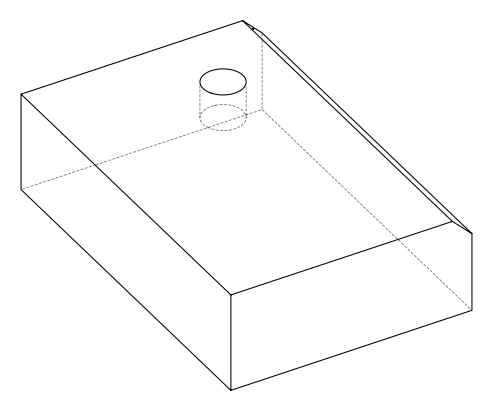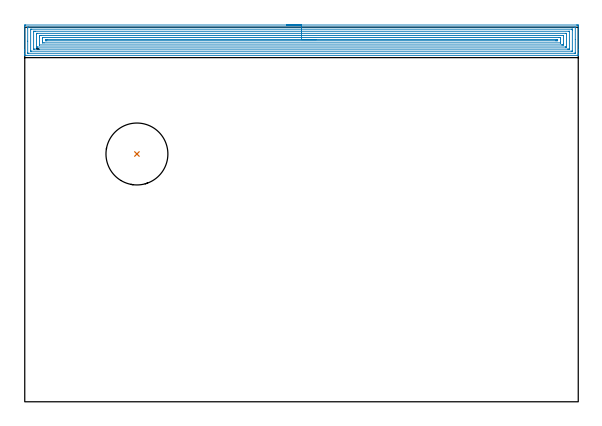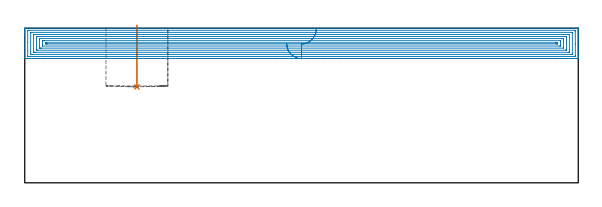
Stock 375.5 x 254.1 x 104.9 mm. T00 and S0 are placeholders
(PLAN: 2 operations, 1 tool changes, 24.5 min)
(1 INDEXABLE_INSERT_DRILL_BLIND_HOLE_FROM_SOLID | STEP1POCKET | NXT0302_036 | 0.17 min | 54572 mm3)
(2 AREA_MILL | FG_CHAMFER_SURFACE | UGT0205_001 | 24.29 min | 79669 mm3)
(TOOL NXT0302_036 | Index. Insert Drill 42mm [880-D4200L50-05] | D42 PA176 FL210 Z2)
(TOOL UGT0205_001 | Chamfer Mill 20 x 3 x 45 deg. | D20 FL50 Z2)
(OP 1 INDEXABLE_INSERT_DRILL_BLIND_HOLE_FROM_SOLID)
G17 G21 G94 G90
T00 M6
G54
G17 G0 G90 X76.1 Y168.1 S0 M3
G43 Z114.9 H1
G94 G81 G98 Z65. F250. R106.9
G80
M5
M2
(OP 2 AREA_MILL)
G17 G21 G94 G90
T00 M6
G54
G17 G0 G90 X177.75 Y255.6 S1061 M3
G43 Z114.9 H0
Z94.3
G94 G1 X177.788 Z93.428 F250.
X177.902 Z92.564
X178.091 Z91.712
X178.353 Z90.88
X178.687 Z90.074
X179.09 Z89.3
X179.558 Z88.564
X180.09 Z87.872
X180.679 Z87.229
X181.322 Z86.64
X182.014 Z86.109
X182.75 Z85.64
X183.524 Z85.237
X184.33 Z84.903
X185.162 Z84.641
X186.014 Z84.452
X186.878 Z84.338
X187.75 Z84.3
X374.343
X374.884 Y255.599 Z84.301
X375.418 Y255.594 Z84.303
X375.492 Y255.592 Z84.306
X375.496 Y255.063 Z84.834
X375.5 Y254.451 Z85.447
Y238.812 Z101.083
Y236.424 Z103.471
Y235.75 Z104.15
Y235.408 Z104.492
X375.493 Y235.034 Z104.857
X375.49 Y235.003 Z104.888
X375.33 Y235. Z104.9
X0.17
X0.01 Y235.003 Z104.888
X0.007 Y235.034 Z104.857
X0. Y235.408 Z104.491
Y235.749 Z104.15
Y236.424 Z103.471
Y237.649 Z102.247
Y238.2 Z101.695
Y238.812 Z101.083
Y254.788 Z85.109
X0.002 Y255.063 Z84.834
X0.008 Y255.592 Z84.306
X0.082 Y255.594 Z84.303
X0.616 Y255.6 Z84.3
X187.75
Y254.186 Z85.714
X373.097
X373.49 Y254.176 Z85.724
X373.499 Y253.776 Z86.124
X373.5 Y245.787 Z94.113
X373.499 Y236.913 Z102.987
X373.49 Y236.424 Z103.476
X373.107 Y236.414 Z103.486
X373.097
X2.403
X2.01 Y236.424 Z103.476
X2.001 Y236.823 Z103.077
X2. Y244.613 Z95.287
X2.001 Y253.687 Z86.213
X2.01 Y254.176 Z85.724
X2.393 Y254.186 Z85.714
X2.403
X187.75
Y252.772 Z87.128
X370.937 Y252.771 Z87.129
X371.311 Y252.77 Z87.13
X371.435 Y252.767 Z87.133
X371.476 Y252.765 Z87.135
X371.49 Y252.756 Z87.144
X371.494 Y252.714 Z87.186
X371.498 Y252.589 Z87.311
X371.5 Y252.4 Z87.5
Y252.212 Z87.688
X371.499 Y238.2 Z101.7
X371.497 Y238.014 Z101.886
X371.487 Y237.835 Z102.065
X371.311 Y237.833 Z102.067
X370.79 Y237.829 Z102.071
X4.563
X4.189 Y237.83 Z102.07
X4.065 Y237.833 Z102.067
X4.024 Y237.835 Z102.065
X4.01 Y237.844 Z102.056
X4.006 Y237.886 Z102.014
X4.002 Y238.011 Z101.889
X4. Y238.2 Z101.7
Y238.388 Z101.512
X4.001 Y252.4 Z87.5
X4.003 Y252.586 Z87.314
X4.013 Y252.764 Z87.136
X4.189 Y252.767 Z87.133
X4.71 Y252.771 Z87.129
X187.75 Y252.772 Z87.128
Y251.357 Z88.543
X368.788
X369.408 Y251.352 Z88.548
X369.479 Y251.35 Z88.55
X369.49 Y251.346 Z88.554
X369.494 Y251.324 Z88.576
X369.497 Y251.273 Z88.627
X369.499 Y251.065 Z88.835
Y239.543 Z100.357
X369.496 Y239.327 Z100.573
X369.493 Y239.274 Z100.626
X369.49 Y239.252 Z100.648
X369.471 Y239.25 Z100.65
X369.364 Y239.246 Z100.654
X368.631 Y239.243 Z100.657
X368.474
X6.712
X6.092 Y239.248 Z100.652
X6.021 Y239.25 Z100.65
X6.01 Y239.254 Z100.646
X6.006 Y239.276 Z100.624
X6.003 Y239.327 Z100.573
X6.001 Y239.535 Z100.365
Y251.057 Z88.843
X6.004 Y251.273 Z88.627
X6.007 Y251.326 Z88.574
X6.01 Y251.348 Z88.552
X6.029 Y251.35 Z88.55
X6.136 Y251.354 Z88.546
X6.869 Y251.357 Z88.543
X7.026
X187.75
Y249.943 Z89.957
X366.844
X367.051 Y249.942 Z89.958
X367.463 Y249.936 Z89.964
X367.491 Y249.931 Z89.969
X367.495 Y249.92 Z89.98
X367.499 Y249.888 Z90.012
X367.5 Y241.098 Z98.802
X367.498 Y240.862 Z99.038
X367.494 Y240.7 Z99.2
X367.49 Y240.666 Z99.234
X367.395 Y240.661 Z99.239
X367.258 Y240.658 Z99.242
X367.051 Y240.657 Z99.243
X366.844
X8.656
X8.449 Y240.658 Z99.242
X8.037 Y240.664 Z99.236
X8.009 Y240.669 Z99.231
X8.005 Y240.68 Z99.22
X8.001 Y240.712 Z99.188
X8. Y249.502 Z90.398
X8.002 Y249.738 Z90.162
X8.006 Y249.9 Z90.
X8.01 Y249.934 Z89.966
X8.105 Y249.939 Z89.961
X8.242 Y249.942 Z89.958
X8.449 Y249.943 Z89.957
X8.656
X187.75
Y248.529 Z91.371
X365.382 Y248.528 Z91.372
X365.45 Y248.527 Z91.373
X365.483 Y248.524 Z91.376
X365.49 Y248.521 Z91.379
X365.493 Y248.513 Z91.387
X365.499 Y248.412 Z91.488
X365.5 Y243.086 Z96.814
X365.496 Y242.637 Z97.263
X365.491 Y242.207 Z97.693
X365.476 Y242.078 Z97.822
X365.343 Y242.076 Z97.824
X365.058 Y242.073 Z97.827
X364.734 Y242.071 Z97.829
X364.165
X10.118 Y242.072 Z97.828
X10.05 Y242.073 Z97.827
X10.017 Y242.076 Z97.824
X10.01 Y242.079 Z97.821
X10.007 Y242.087 Z97.813
X10.001 Y242.188 Z97.712
X10. Y247.514 Z92.386
X10.004 Y247.963 Z91.937
X10.009 Y248.393 Z91.507
X10.024 Y248.522 Z91.378
X10.157 Y248.524 Z91.376
X10.442 Y248.527 Z91.373
X10.766 Y248.528 Z91.372
X11.335 Y248.529 Z91.371
X187.75
Y247.115 Z92.785
X362.378
X363.235 Y247.111 Z92.789
X363.271 Y247.108 Z92.792
X363.49 Y247.075 Z92.825
X363.496 Y246.852 Z93.048
X363.499 Y246.188 Z93.712
X363.5 Y245.961 Z93.939
X363.499 Y244.186 Z95.714
X363.492 Y243.525 Z96.375
X363.49 Y243.5 Z96.4
X363.48 Y243.492 Z96.408
X363.43 Y243.489 Z96.411
X363.351 Y243.486 Z96.414
X13.122 Y243.485 Z96.415
X12.265 Y243.489 Z96.411
X12.229 Y243.492 Z96.408
X12.01 Y243.525 Z96.375
X12.004 Y243.748 Z96.152
X12.001 Y244.412 Z95.488
X12. Y244.639 Z95.261
X12.001 Y246.414 Z93.486
X12.008 Y247.075 Z92.825
X12.01 Y247.1 Z92.8
X12.021 Y247.108 Z92.792
X12.07 Y247.111 Z92.789
X12.149 Y247.114 Z92.786
X187.75 Y247.115 Z92.785
Y245.7 Z94.2
X360.592
X361.084 Y245.698 Z94.202
X361.485 Y245.693 Z94.207
X361.499 Y245.3 Z94.6
X361.5 Y245.285 Z94.615
X361.485 Y244.907 Z94.993
X360.993 Y244.901 Z94.999
X360.592 Y244.9 Z95.
X360.102
X14.908
X14.416 Y244.902 Z94.998
X14.015 Y244.907 Z94.993
X14.001 Y245.3 Z94.6
X14. Y245.315 Z94.585
X14.015 Y245.693 Z94.207
X14.507 Y245.698 Z94.202
X14.908 Y245.7 Z94.2
X15.399
X187.75
X188.622 Z94.238
X189.486 Z94.351
X190.338 Z94.54
X191.17 Z94.803
X191.976 Z95.136
X192.75 Z95.539
X193.486 Z96.008
X194.178 Z96.539
X194.821 Z97.128
X195.41 Z97.772
X195.942 Z98.464
X196.41 Z99.2
X196.813 Z99.973
X197.147 Z100.779
X197.409 Z101.611
X197.598 Z102.463
X197.712 Z103.328
X197.75 Z104.2
G0 Z114.9
M5
M2
